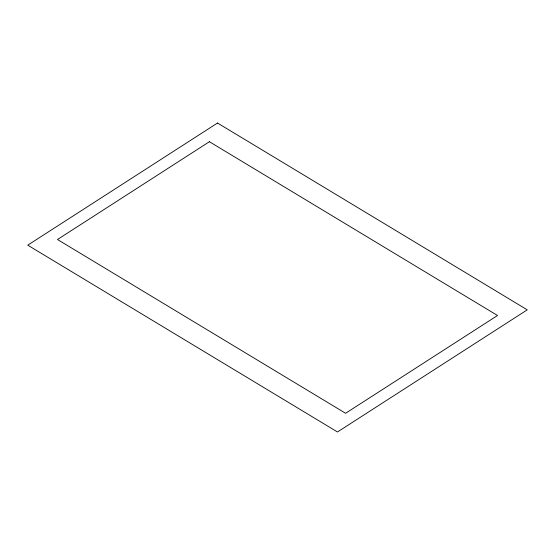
<?xml version="1.0" encoding="UTF-8"?>
<svg xmlns="http://www.w3.org/2000/svg" width="555" height="555" viewBox="0 0 555 555"><rect width="100%" height="100%" fill="white"/><g stroke="black" fill="none" stroke-linecap="round" stroke-linejoin="round"><path stroke-width="0.83" d="M217.518 123.023L27.75 245.164L337.482 431.977L527.25 309.836L217.518 123.023M209.401 141.719L57.484 239.503L345.599 413.281L497.516 315.497L209.401 141.719"/></g></svg>
